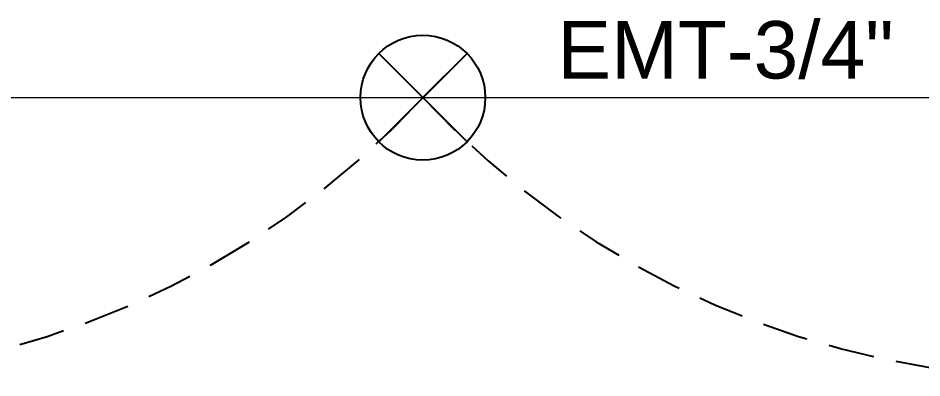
# Model space of a CAD drawing. Header units: metres. Extents: x 29 to 562, y -33 to 369.
# Drawn here: x 89.552 to 94.476, y 194.939 to 196.902 of the extents above; entities that cross this region are included whole.
import ezdxf

# ---------------------------------------------------------------- set-up
doc = ezdxf.new("R2010")
doc.units = ezdxf.units.M
doc.header["$LTSCALE"] = 2
doc.linetypes.add('HIDDEN2', pattern=[0.1875, 0.125, -0.0625])
doc.layers.add('E-CABL', color=201, linetype='HIDDEN2')
doc.layers.add('TEXTO_ILUMINACION', color=7, linetype='Continuous', lineweight=9)
doc.layers.add('Tuberia', color=1, linetype='Continuous', lineweight=9)
doc.styles.add('ROMANS', font='arial.ttf')

# ---------------------------------------------------------------- blocks, each defined once
blk = doc.blocks.new('RETIE-LAMPARAS')
for p, q in [((0, 20), (-14.14, 34.14)), ((-14.14, 34.14), (14.14, 5.86)), ((14.14, 34.14), (-14.14, 5.86)), ((0, 20), (14.14, 34.14))]:
    blk.add_line(p, q)
blk.add_circle((0, 20), 20)

msp = doc.modelspace()

# ---------------------------------------------------------------- linework, layer by layer
at = {"layer": 'E-CABL'}
for centre in [(88.257, 199.7114), (95.257, 199.7114)]:
    msp.add_arc(centre, 4.772, 222.8244, 317.1756, dxfattribs=at)
at = {"layer": 'Tuberia'}
msp.add_line((84.757, 196.4676), (112.757, 196.4676), dxfattribs=at)

# ---------------------------------------------------------------- block references
at = {"xscale": 0.017, "yscale": 0.017, "zscale": 0.017}
msp.add_blockref('RETIE-LAMPARAS', (91.757, 196.1276), dxfattribs=at)

# ---------------------------------------------------------------- texts
at = {"layer": 'TEXTO_ILUMINACION', "insert": (92.49, 196.8849), "char_height": 0.31312, "width": 7.462762, "attachment_point": 1, "style": 'ROMANS'}
msp.add_mtext('EMT-3/4"', dxfattribs=at)

doc.saveas('drawing.dxf')
